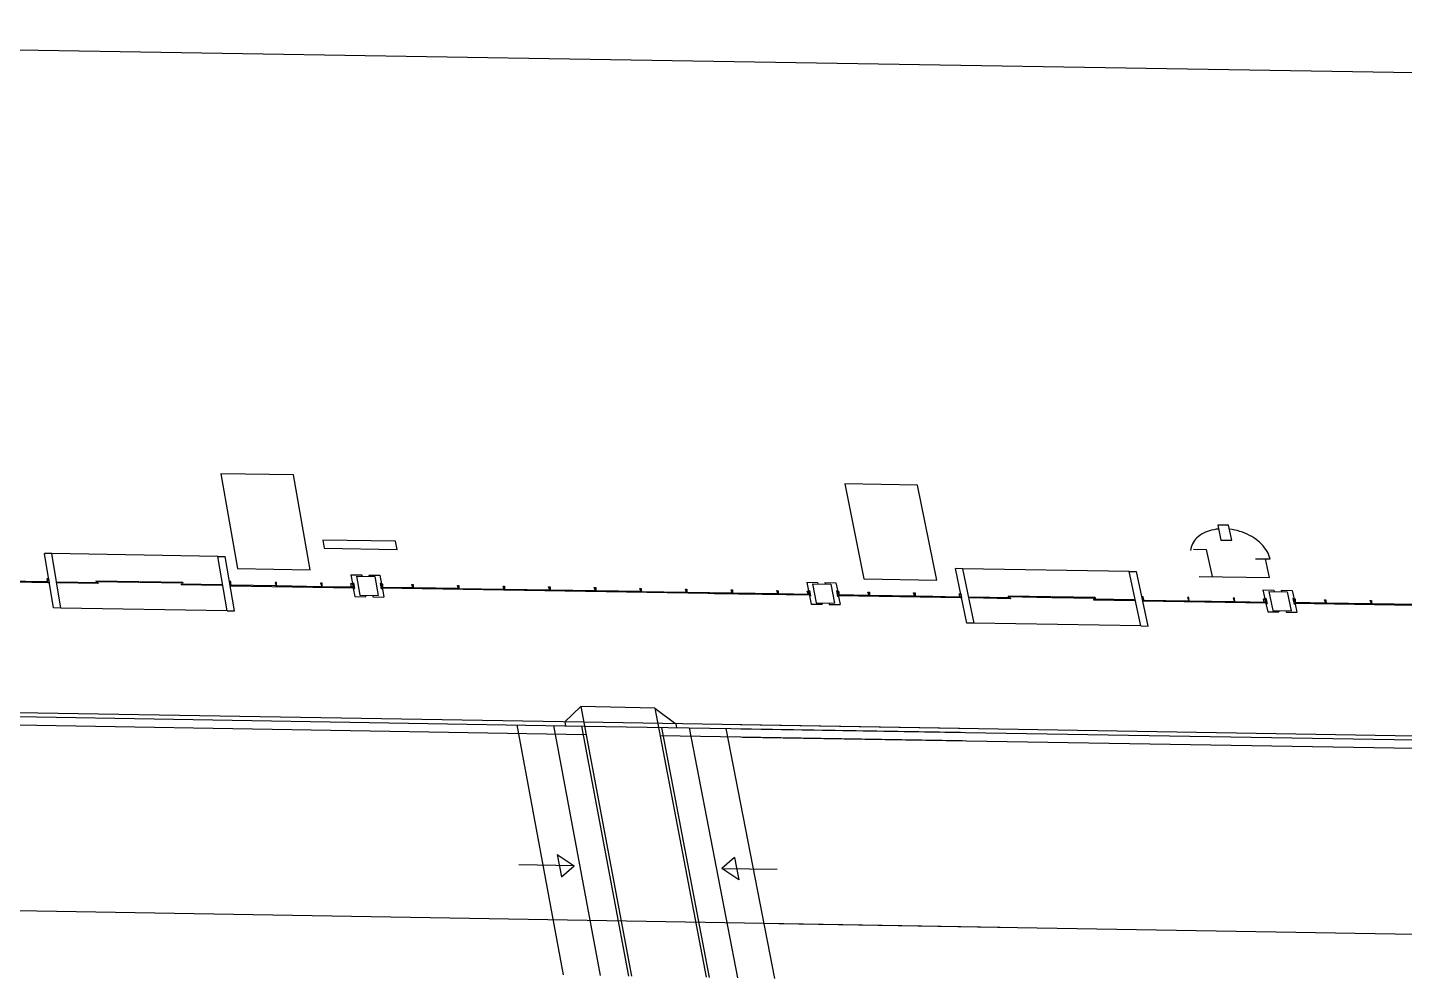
# Model space of a CAD drawing. Extents: x -68 to 264, y 51 to 115.
# Drawn here: x 142.9 to 186.96, y 50.74 to 81.18 of the extents above; entities that cross this region are included whole.
import ezdxf

# ---------------------------------------------------------------- set-up
doc = ezdxf.new("R2010")
doc.units = 0
doc.layers.get('0').update_dxf_attribs({"linetype": 'CONTINUOUS'})

msp = doc.modelspace()

# ---------------------------------------------------------------- linework, layer by layer
for p, q in [((98.428, 81.179), (161.552, 80.16)), ((161.552, 80.16), (193.516, 79.642)), ((151.411, 66.859), (149.087, 66.897)), ((149.087, 66.897), (149.616, 63.863)), ((151.949, 63.825), (151.411, 66.859)), ((171.38, 66.53), (169.055, 66.569)), ((169.055, 66.569), (169.667, 63.532)), ((172.002, 63.494), (171.38, 66.53)), ((181.338, 65.249), (180.989, 65.255)), ((180.989, 65.255), (181.093, 64.775)), ((181.443, 64.769), (181.338, 65.249)), ((154.68, 64.734), (152.35, 64.772)), ((152.35, 64.772), (152.397, 64.512)), ((180.282, 64.801), (180.244, 64.755)), ((180.324, 64.845), (180.282, 64.801)), ((180.371, 64.886), (180.324, 64.845)), ((180.421, 64.924), (180.371, 64.886)), ((180.475, 64.96), (180.421, 64.924)), ((180.533, 64.993), (180.475, 64.96)), ((180.594, 65.022), (180.533, 64.993)), ((180.658, 65.048), (180.594, 65.022)), ((180.725, 65.071), (180.658, 65.048)), ((180.795, 65.09), (180.725, 65.071)), ((180.866, 65.106), (180.795, 65.09)), ((180.941, 65.119), (180.866, 65.106)), ((181.016, 65.127), (180.941, 65.119)), ((181.093, 64.775), (181.443, 64.769)), ((181.449, 65.11), (181.366, 65.121)), ((181.533, 65.094), (181.449, 65.11)), ((181.615, 65.075), (181.533, 65.094)), ((181.697, 65.051), (181.615, 65.075)), ((181.777, 65.024), (181.697, 65.051)), ((181.856, 64.994), (181.777, 65.024)), ((181.933, 64.96), (181.856, 64.994)), ((182.008, 64.923), (181.933, 64.96)), ((182.08, 64.883), (182.008, 64.923)), ((182.149, 64.84), (182.08, 64.883)), ((182.215, 64.794), (182.149, 64.84)), ((182.277, 64.745), (182.215, 64.794)), ((143.731, 62.602), (143.441, 64.345)), ((143.675, 64.341), (143.441, 64.345)), ((148.99, 64.253), (143.675, 64.341)), ((143.964, 62.598), (143.675, 64.341)), ((152.397, 64.512), (154.728, 64.473)), ((154.728, 64.473), (154.68, 64.734)), ((180.125, 64.495), (180.116, 64.439)), ((180.139, 64.55), (180.125, 64.495)), ((180.158, 64.604), (180.139, 64.55)), ((180.182, 64.656), (180.158, 64.604)), ((180.211, 64.707), (180.182, 64.656)), ((180.21, 64.483), (180.624, 64.476)), ((180.244, 64.755), (180.211, 64.707)), ((180.624, 64.476), (180.813, 63.606)), ((182.336, 64.695), (182.277, 64.745)), ((182.391, 64.642), (182.336, 64.695)), ((182.441, 64.587), (182.391, 64.642)), ((182.488, 64.53), (182.441, 64.587)), ((182.529, 64.472), (182.488, 64.53)), ((182.566, 64.413), (182.529, 64.472)), ((182.598, 64.353), (182.566, 64.413)), ((182.624, 64.292), (182.598, 64.353)), ((148.99, 64.253), (149.223, 64.249)), ((149.292, 62.51), (148.99, 64.253)), ((149.526, 62.506), (149.223, 64.249)), ((182.195, 64.177), (182.662, 64.169)), ((182.65, 63.576), (182.52, 64.172)), ((182.646, 64.231), (182.624, 64.292)), ((182.662, 64.169), (182.646, 64.231)), ((143.597, 63.409), (139.639, 63.474)), ((143.546, 63.436), (142.134, 63.459)), ((143.55, 63.41), (143.528, 63.541)), ((143.528, 63.541), (143.575, 63.54)), ((143.575, 63.54), (143.597, 63.409)), ((146.46, 63.44), (145.089, 63.463)), ((145.089, 63.463), (145.093, 63.437)), ((149.616, 63.863), (151.949, 63.825)), ((153.246, 63.662), (153.297, 63.379)), ((153.246, 63.662), (153.596, 63.657)), ((153.429, 63.616), (153.538, 63.006)), ((153.429, 63.616), (154.012, 63.606)), ((153.596, 63.657), (153.604, 63.613)), ((153.829, 63.653), (154.179, 63.647)), ((153.829, 63.653), (153.837, 63.609)), ((154.012, 63.606), (154.122, 62.996)), ((154.179, 63.647), (154.23, 63.364)), ((169.667, 63.532), (172.002, 63.494)), ((172.957, 62.116), (172.599, 63.861)), ((172.832, 63.857), (172.599, 63.861)), ((173.191, 62.112), (172.832, 63.857)), ((178.155, 63.769), (172.832, 63.857)), ((178.527, 62.024), (178.155, 63.769)), ((178.155, 63.769), (178.388, 63.766)), ((178.761, 62.02), (178.388, 63.766)), ((180.398, 63.613), (182.65, 63.576)), ((143.597, 63.409), (143.55, 63.41)), ((143.871, 63.405), (143.867, 63.431)), ((145.156, 63.409), (143.867, 63.431)), ((145.161, 63.383), (143.871, 63.405)), ((146.465, 63.414), (145.093, 63.437)), ((145.156, 63.409), (145.161, 63.383)), ((146.465, 63.414), (146.46, 63.44)), ((146.5, 63.413), (146.495, 63.439)), ((147.867, 63.417), (146.495, 63.439)), ((147.871, 63.391), (146.5, 63.413)), ((147.817, 63.365), (147.822, 63.339)), ((149.107, 63.344), (147.817, 63.365)), ((149.112, 63.318), (147.822, 63.339)), ((147.867, 63.417), (147.871, 63.391)), ((149.112, 63.318), (149.107, 63.344)), ((149.41, 63.443), (149.363, 63.444)), ((149.363, 63.444), (149.409, 63.313)), ((149.409, 63.313), (149.41, 63.443)), ((149.409, 63.313), (153.343, 63.248)), ((149.428, 63.339), (150.84, 63.316)), ((150.869, 63.419), (150.822, 63.42)), ((150.822, 63.42), (150.868, 63.289)), ((150.868, 63.289), (150.869, 63.419)), ((150.887, 63.315), (152.3, 63.291)), ((152.328, 63.395), (152.281, 63.396)), ((152.281, 63.396), (152.328, 63.265)), ((152.328, 63.265), (152.328, 63.395)), ((152.346, 63.291), (153.315, 63.275)), ((153.269, 63.275), (153.25, 63.38)), ((153.25, 63.38), (153.297, 63.379)), ((153.315, 63.275), (153.269, 63.275)), ((153.297, 63.379), (153.329, 63.4)), ((153.343, 63.248), (153.297, 63.379)), ((153.297, 63.379), (153.315, 63.275)), ((153.324, 63.227), (153.361, 63.226)), ((153.324, 63.227), (153.371, 62.965)), ((153.329, 63.4), (153.361, 63.226)), ((154.19, 63.386), (154.221, 63.212)), ((154.23, 63.364), (154.19, 63.386)), ((154.258, 63.211), (154.221, 63.212)), ((154.229, 63.234), (154.23, 63.364)), ((167.944, 63.007), (154.229, 63.234)), ((154.277, 63.363), (154.23, 63.364)), ((154.23, 63.364), (154.273, 63.259)), ((154.258, 63.211), (154.305, 62.95)), ((154.273, 63.259), (154.277, 63.363)), ((155.218, 63.243), (154.273, 63.259)), ((155.246, 63.217), (155.199, 63.348)), ((155.199, 63.348), (155.246, 63.347)), ((155.246, 63.347), (155.246, 63.217)), ((156.678, 63.219), (155.265, 63.242)), ((156.706, 63.193), (156.659, 63.324)), ((156.659, 63.324), (156.705, 63.323)), ((156.705, 63.323), (156.706, 63.193)), ((158.137, 63.195), (156.725, 63.218)), ((158.166, 63.168), (158.118, 63.3)), ((158.118, 63.3), (158.165, 63.299)), ((158.165, 63.299), (158.166, 63.168)), ((159.597, 63.171), (158.184, 63.194)), ((159.625, 63.144), (159.577, 63.276)), ((159.577, 63.276), (159.624, 63.275)), ((159.624, 63.275), (159.625, 63.144)), ((161.057, 63.147), (159.644, 63.17)), ((161.085, 63.12), (161.037, 63.251)), ((161.037, 63.251), (161.084, 63.251)), ((161.084, 63.251), (161.085, 63.12)), ((162.517, 63.123), (161.104, 63.146)), ((162.545, 63.096), (162.497, 63.227)), ((162.497, 63.227), (162.543, 63.227)), ((162.543, 63.227), (162.545, 63.096)), ((163.977, 63.099), (162.564, 63.122)), ((164.005, 63.072), (163.957, 63.203)), ((163.957, 63.203), (164.003, 63.202)), ((164.003, 63.202), (164.005, 63.072)), ((165.437, 63.074), (164.024, 63.098)), ((165.437, 63.074), (164.881, 63.081)), ((167.944, 63.007), (164.886, 63.055)), ((165.465, 63.048), (165.416, 63.179)), ((165.416, 63.179), (165.463, 63.178)), ((165.463, 63.178), (165.465, 63.048)), ((166.897, 63.05), (165.484, 63.074)), ((166.926, 63.024), (166.876, 63.155)), ((166.876, 63.155), (166.923, 63.154)), ((166.923, 63.154), (166.926, 63.024)), ((167.89, 63.034), (166.944, 63.05)), ((167.836, 63.422), (168.186, 63.416)), ((167.836, 63.422), (167.893, 63.138)), ((167.89, 63.034), (167.846, 63.139)), ((167.846, 63.139), (167.893, 63.138)), ((167.893, 63.138), (167.89, 63.034)), ((167.893, 63.138), (167.925, 63.159)), ((167.944, 63.007), (167.893, 63.138)), ((167.925, 63.159), (167.96, 62.985)), ((168.02, 63.375), (168.142, 62.765)), ((168.02, 63.375), (168.604, 63.365)), ((168.186, 63.416), (168.195, 63.372)), ((168.42, 63.412), (168.429, 63.368)), ((168.42, 63.412), (168.77, 63.406)), ((168.604, 63.365), (168.726, 62.755)), ((168.77, 63.406), (168.827, 63.123)), ((168.786, 63.145), (168.821, 62.971)), ((168.827, 63.123), (168.786, 63.145)), ((168.828, 62.992), (168.827, 63.123)), ((168.874, 63.122), (168.827, 63.123)), ((168.827, 63.123), (168.871, 63.018)), ((168.871, 63.018), (168.874, 63.122)), ((169.818, 63.002), (168.871, 63.018)), ((169.846, 62.976), (169.797, 63.107)), ((169.797, 63.107), (169.843, 63.106)), ((169.843, 63.106), (169.846, 62.976)), ((171.307, 62.951), (171.257, 63.083)), ((171.257, 63.083), (171.304, 63.082)), ((171.304, 63.082), (171.307, 62.951)), ((172.745, 62.925), (172.718, 63.056)), ((172.718, 63.056), (172.764, 63.055)), ((172.764, 63.055), (172.791, 62.924)), ((182.437, 63.178), (182.499, 62.894)), ((182.437, 63.178), (182.787, 63.172)), ((182.621, 63.131), (182.755, 62.52)), ((182.621, 63.131), (183.206, 63.122)), ((182.787, 63.172), (182.797, 63.128)), ((183.021, 63.168), (183.03, 63.125)), ((183.021, 63.168), (183.371, 63.162)), ((183.206, 63.122), (183.34, 62.511)), ((183.371, 63.162), (183.434, 62.879)), ((143.964, 62.598), (143.731, 62.602)), ((149.292, 62.51), (143.964, 62.598)), ((153.371, 62.965), (153.721, 62.959)), ((153.538, 63.006), (154.122, 62.996)), ((153.713, 63.003), (153.721, 62.959)), ((153.947, 62.999), (153.955, 62.955)), ((153.955, 62.955), (154.305, 62.95)), ((167.923, 62.986), (167.96, 62.985)), ((167.923, 62.986), (167.975, 62.724)), ((167.975, 62.724), (168.326, 62.718)), ((168.142, 62.765), (168.726, 62.755)), ((168.317, 62.762), (168.326, 62.718)), ((168.551, 62.758), (168.559, 62.714)), ((168.559, 62.714), (168.91, 62.708)), ((168.858, 62.97), (168.821, 62.971)), ((171.873, 62.942), (168.828, 62.992)), ((172.791, 62.924), (168.828, 62.992)), ((168.858, 62.97), (168.91, 62.708)), ((171.278, 62.978), (169.864, 63.001)), ((171.868, 62.968), (171.325, 62.977)), ((172.739, 62.951), (171.325, 62.977)), ((172.791, 62.924), (172.745, 62.925)), ((173.066, 62.92), (173.061, 62.946)), ((174.352, 62.925), (173.061, 62.946)), ((174.357, 62.898), (173.066, 62.92)), ((175.656, 62.955), (174.283, 62.978)), ((174.283, 62.978), (174.288, 62.952)), ((175.661, 62.929), (174.288, 62.952)), ((174.352, 62.925), (174.357, 62.898)), ((175.661, 62.929), (175.656, 62.955)), ((177.064, 62.932), (175.691, 62.955)), ((175.696, 62.928), (175.691, 62.955)), ((177.069, 62.906), (175.696, 62.928)), ((177.016, 62.881), (177.022, 62.854)), ((178.308, 62.859), (177.016, 62.881)), ((178.313, 62.833), (177.022, 62.854)), ((177.064, 62.932), (177.069, 62.906)), ((178.313, 62.833), (178.308, 62.859)), ((178.607, 62.959), (178.56, 62.959)), ((178.56, 62.959), (178.588, 62.829)), ((178.588, 62.829), (182.553, 62.763)), ((178.588, 62.829), (178.635, 62.828)), ((178.635, 62.828), (178.607, 62.959)), ((178.629, 62.854), (180.043, 62.831)), ((180.068, 62.935), (180.021, 62.935)), ((180.021, 62.935), (180.073, 62.804)), ((180.073, 62.804), (180.068, 62.935)), ((180.09, 62.83), (181.505, 62.806)), ((181.529, 62.91), (181.482, 62.911)), ((181.482, 62.911), (181.534, 62.78)), ((181.534, 62.78), (181.529, 62.91)), ((181.551, 62.806), (182.522, 62.79)), ((182.475, 62.79), (182.452, 62.895)), ((182.452, 62.895), (182.499, 62.894)), ((182.499, 62.894), (182.531, 62.916)), ((182.553, 62.763), (182.499, 62.894)), ((182.499, 62.894), (182.522, 62.79)), ((182.531, 62.916), (182.569, 62.741)), ((182.532, 62.742), (182.569, 62.741)), ((182.532, 62.742), (182.589, 62.48)), ((183.392, 62.901), (183.431, 62.727)), ((183.434, 62.879), (183.392, 62.901)), ((183.467, 62.726), (183.431, 62.727)), ((183.437, 62.748), (183.434, 62.879)), ((183.481, 62.878), (183.434, 62.879)), ((183.434, 62.879), (183.48, 62.774)), ((197.171, 62.522), (183.437, 62.748)), ((183.467, 62.726), (183.525, 62.464)), ((183.48, 62.774), (183.481, 62.878)), ((184.427, 62.758), (183.48, 62.774)), ((184.456, 62.732), (184.404, 62.863)), ((184.404, 62.863), (184.451, 62.862)), ((184.451, 62.862), (184.456, 62.732)), ((185.889, 62.734), (184.474, 62.757)), ((185.918, 62.707), (185.865, 62.839)), ((185.865, 62.839), (185.912, 62.838)), ((185.912, 62.838), (185.918, 62.707)), ((187.35, 62.71), (185.935, 62.733)), ((149.292, 62.51), (149.526, 62.506)), ((182.589, 62.48), (182.94, 62.474)), ((182.755, 62.52), (183.34, 62.511)), ((182.931, 62.517), (182.94, 62.474)), ((183.165, 62.514), (183.174, 62.47)), ((183.174, 62.47), (183.525, 62.464)), ((173.191, 62.112), (172.957, 62.116)), ((178.527, 62.024), (173.191, 62.112)), ((178.527, 62.024), (178.761, 62.02)), ((86.789, 60.18), (160.696, 58.952)), ((86.8, 60.048), (160.72, 58.82)), ((86.824, 59.784), (160.77, 58.555)), ((160.603, 59.444), (160.097, 58.951)), ((160.603, 59.444), (162.226, 50.818)), ((162.974, 59.394), (160.603, 59.444)), ((162.974, 59.394), (164.622, 50.778)), ((162.974, 59.394), (163.644, 58.893)), ((158.556, 58.856), (160.038, 50.855)), ((159.731, 58.836), (161.225, 50.835)), ((160.097, 58.951), (160.119, 58.83)), ((160.627, 58.821), (162.131, 50.82)), ((160.696, 58.952), (172.729, 58.752)), ((160.72, 58.82), (172.756, 58.62)), ((163.185, 58.779), (164.717, 50.777)), ((163.644, 58.893), (163.668, 58.769)), ((164.078, 58.764), (165.619, 50.762)), ((165.253, 58.744), (166.807, 50.742)), ((165.702, 58.866), (228.049, 57.83)), ((165.728, 58.734), (198.648, 58.187)), ((163.142, 58.515), (172.81, 58.355)), ((165.779, 58.469), (198.712, 57.921)), ((159.855, 54.71), (160.394, 54.345)), ((159.855, 54.71), (159.988, 53.995)), ((160.394, 54.345), (158.621, 54.374)), ((159.988, 53.995), (160.394, 54.345)), ((165.525, 54.615), (165.122, 54.266)), ((165.122, 54.266), (166.895, 54.236)), ((165.664, 53.9), (165.122, 54.266)), ((165.525, 54.615), (165.664, 53.9)), ((87.348, 53.84), (174.03, 52.388)), ((166.942, 52.504), (259.794, 50.948))]:
    msp.add_line(p, q)

doc.saveas('drawing.dxf')
